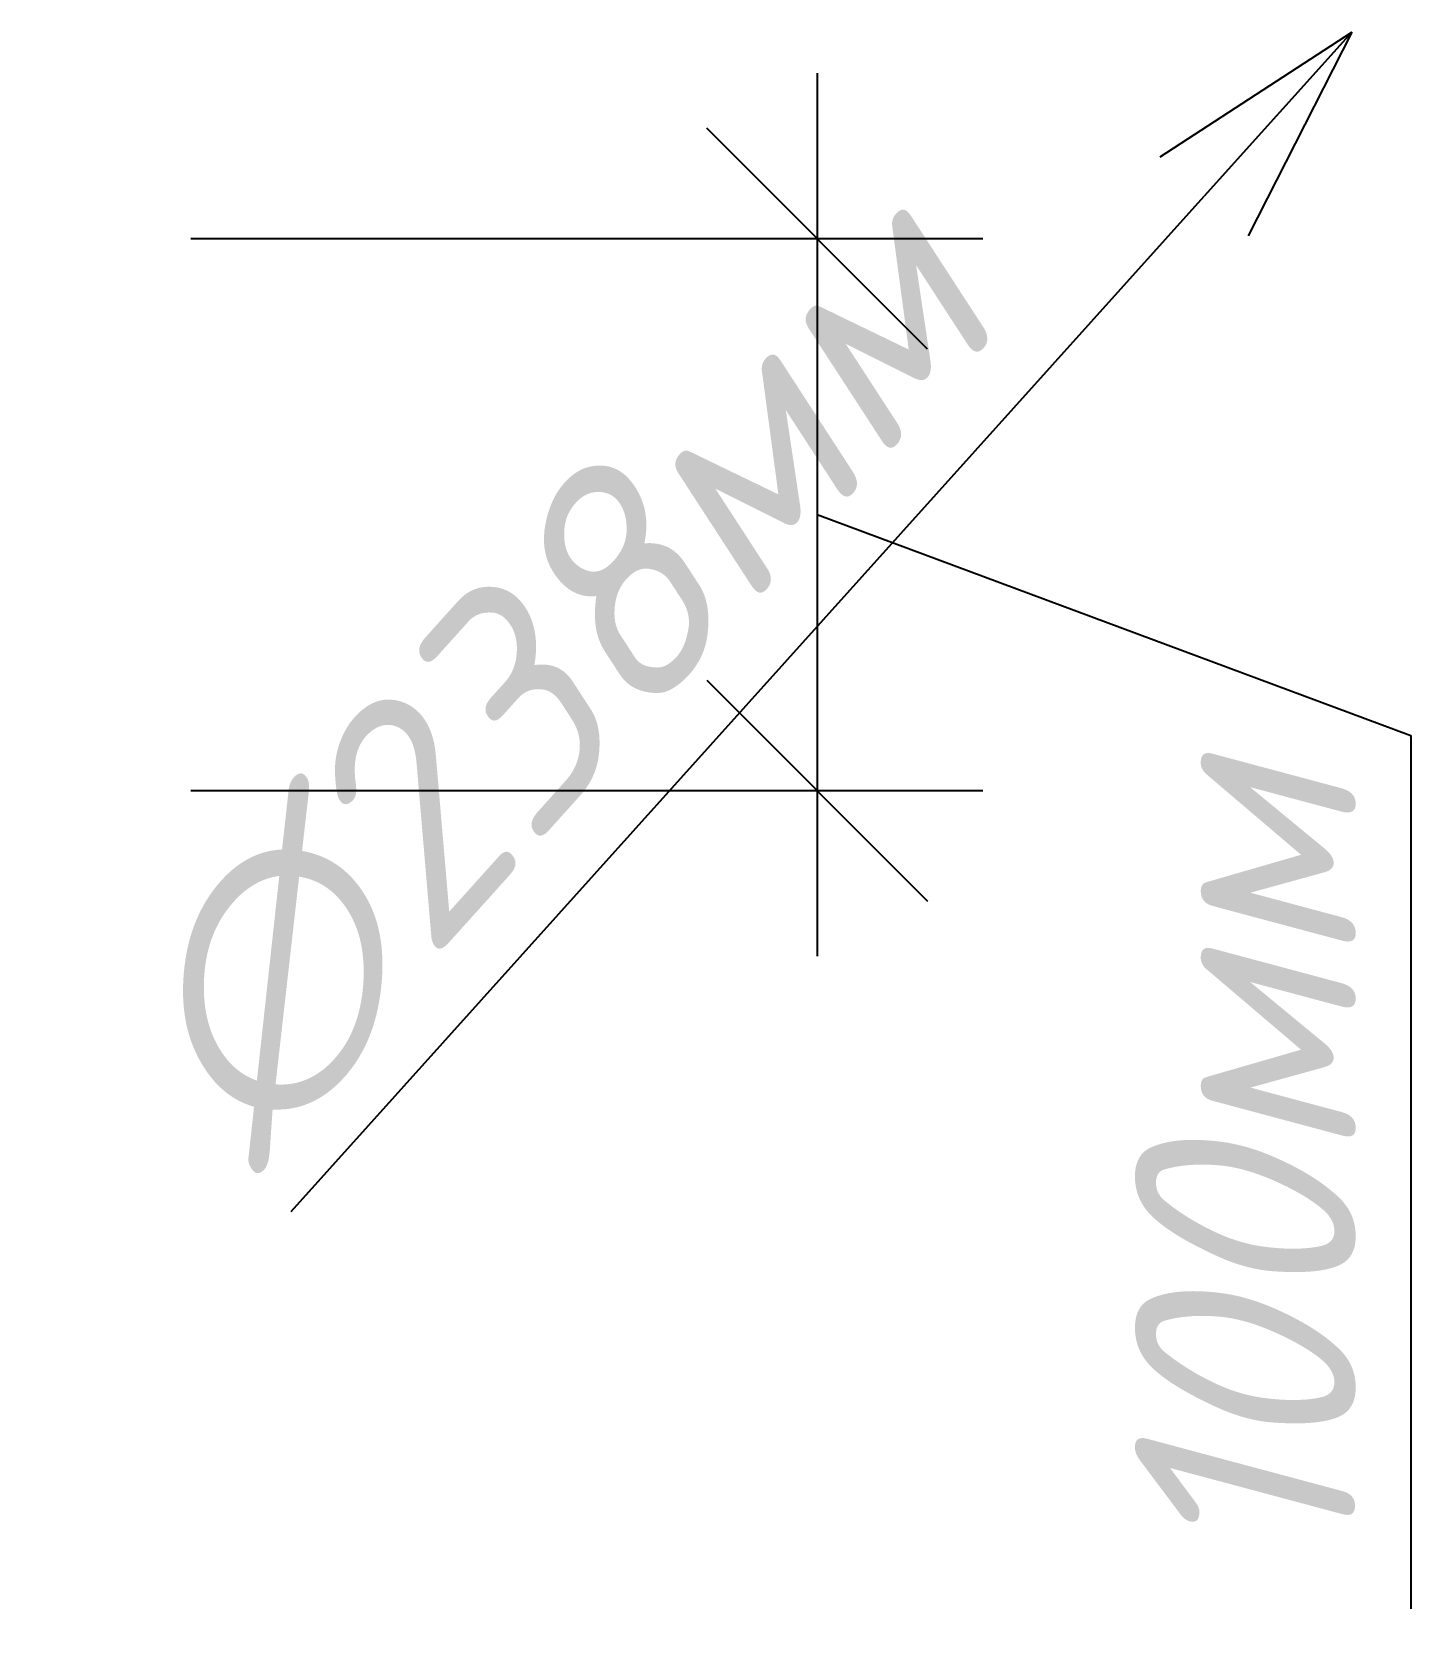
# Model space of a CAD drawing. Header units: millimetres. Extents: x -343 to 256, y -115 to 176.
# Drawn here: x -343.4 to -93.6, y -114.7 to 175.9 of the extents above; entities that cross this region are included whole.
import ezdxf

# ---------------------------------------------------------------- set-up
doc = ezdxf.new("R2010")
doc.units = ezdxf.units.MM
doc.header["$PDMODE"] = 34
doc.layers.get('Defpoints').update_dxf_attribs({"color": 4})
doc.styles.add('Аннотации (мм)', font='isocpeui.ttf', dxfattribs={"height": 40})
doc.dimstyles.new('радиусы (мм)', dxfattribs={"dimscale": 50, "dimtxt": 40, "dimasz": 0.8, "dimexe": 0.6, "dimexo": 0.1, "dimgap": 0.2, "dimtad": 1, "dimdec": 0, "dimrnd": 1, "dimzin": 0, "dimtxsty": 'Аннотации (мм)', "dimblk": 'OPEN30', "dimcen": 0.4, "dimdle": 0.6, "dimclrd": 5, "dimclre": 5, "dimclrt": 5, "dimazin": 0, "dimtfac": 1, "dimtdec": 0, "dimtmove": 1, "dimatfit": 3, "dimfxl": 1, "dimtolj": 1, "dimtzin": 0, "dimarcsym": 1})
doc.dimstyles.new('размеры (мм)', dxfattribs={"dimscale": 50, "dimtxt": 40, "dimasz": 0.8, "dimexe": 0.6, "dimexo": 0.1, "dimgap": 0.2, "dimtad": 1, "dimdec": 0, "dimrnd": 1, "dimzin": 0, "dimtxsty": 'Аннотации (мм)', "dimblk": 'OBLIQUE', "dimcen": 0.4, "dimdle": 0.6, "dimclrd": 5, "dimclre": 5, "dimclrt": 5, "dimazin": 0, "dimtfac": 1, "dimtdec": 0, "dimtmove": 1, "dimatfit": 3, "dimfxl": 1, "dimtolj": 1, "dimtzin": 0, "dimarcsym": 1})

# ---------------------------------------------------------------- blocks, each defined once
blk = doc.blocks.new('_Oblique')
at = {"color": 0, "linetype": 'ByBlock', "lineweight": -2}
blk.add_line((-0.5, -0.5), (0.5, 0.5), dxfattribs=at)
blk = doc.blocks.new('*D150')
at = {"color": 5, "lineweight": -2, "transparency": 16777216}
for p, q in [((-201.15, 168.45), (-201.15, 8.45)), ((-314.61, 138.45), (-171.15, 138.45)), ((-201.15, 88.45), (-93.59, 48.45)), ((-93.59, 48.45), (-93.59, -109.79)), ((-314.61, 38.45), (-171.15, 38.45))]:
    blk.add_line(p, q, dxfattribs=at)
at = {"layer": 'Defpoints', "color": 0, "lineweight": -2, "transparency": 16777216}
for p in [(-319.61, 138.45), (-319.61, 38.45), (-201.15, 38.45)]:
    blk.add_point(p, dxfattribs=at)
at = {"color": 5, "lineweight": -2, "transparency": 16777216, "xscale": 40, "yscale": 40, "zscale": 40}
for p, rotation in [((-201.15, 138.45), 90), ((-201.15, 38.45), 270)]:
    blk.add_blockref('_Oblique', p, dxfattribs=dict(at, rotation=rotation))
at = {"color": 5, "transparency": 16777216, "insert": (-123.59, -30.67), "char_height": 40, "attachment_point": 5, "rotation": 90, "style": 'Аннотации (мм)'}
blk.add_mtext('\\A1;100мм', dxfattribs=at)
blk = doc.blocks.new('_Open30')
at = {"color": 0, "linetype": 'ByBlock', "lineweight": -2}
for p, q in [((-1, 0.2679), (0, 0)), ((0, 0), (-1, -0.2679)), ((0, 0), (-1, 0))]:
    blk.add_line(p, q, dxfattribs=at)
blk = doc.blocks.new('*D151')
at = {"color": 5, "lineweight": -2, "ltscale": 0.5, "transparency": 16777216}
blk.add_line((-296.48, -37.79), (-131.06, 146.13), dxfattribs=at)
at = {"layer": 'Defpoints', "color": 0, "lineweight": -2, "ltscale": 0.5, "transparency": 16777216}
for p in [(-104.31, 175.87), (-263.5, -1.11)]:
    blk.add_point(p, dxfattribs=at)
at = {"color": 5, "lineweight": -2, "ltscale": 0.5, "transparency": 16777216, "xscale": 40, "yscale": 40, "zscale": 40, "rotation": 48.03015610760712}
blk.add_blockref('_Open30', (-104.31, 175.87), dxfattribs=at)
at = {"color": 5, "ltscale": 0.5, "transparency": 16777216, "insert": (-249.45, 59.36), "char_height": 40, "attachment_point": 5, "rotation": 48.0302, "style": 'Аннотации (мм)'}
blk.add_mtext('\\A1;∅238мм', dxfattribs=at)

msp = doc.modelspace()

# ---------------------------------------------------------------- dimensions: what is measured, and where the dimension line sits
at = {"ltscale": 0.5}
dim = msp.add_diameter_dim_2p(p1=(-263.496, -1.114), p2=(-104.308, 175.869), dimstyle='радиусы (мм)', override={"dimpost": 'мм'}, dxfattribs=at)
dim.commit()
dim.dimension.update_dxf_attribs({"geometry": '*D151', "text_midpoint": (-227.143, 39.302), "dimtype": 163})
dim = msp.add_linear_dim(base=(-201.147, 38.454), p1=(-319.606, 138.454), p2=(-319.606, 38.454), angle=90, dimstyle='размеры (мм)', override={"dimpost": 'мм'})
dim.commit()
dim.dimension.update_dxf_attribs({"geometry": '*D150', "text_midpoint": (-93.591, 38.454), "dimtype": 160})

doc.saveas('drawing.dxf')
